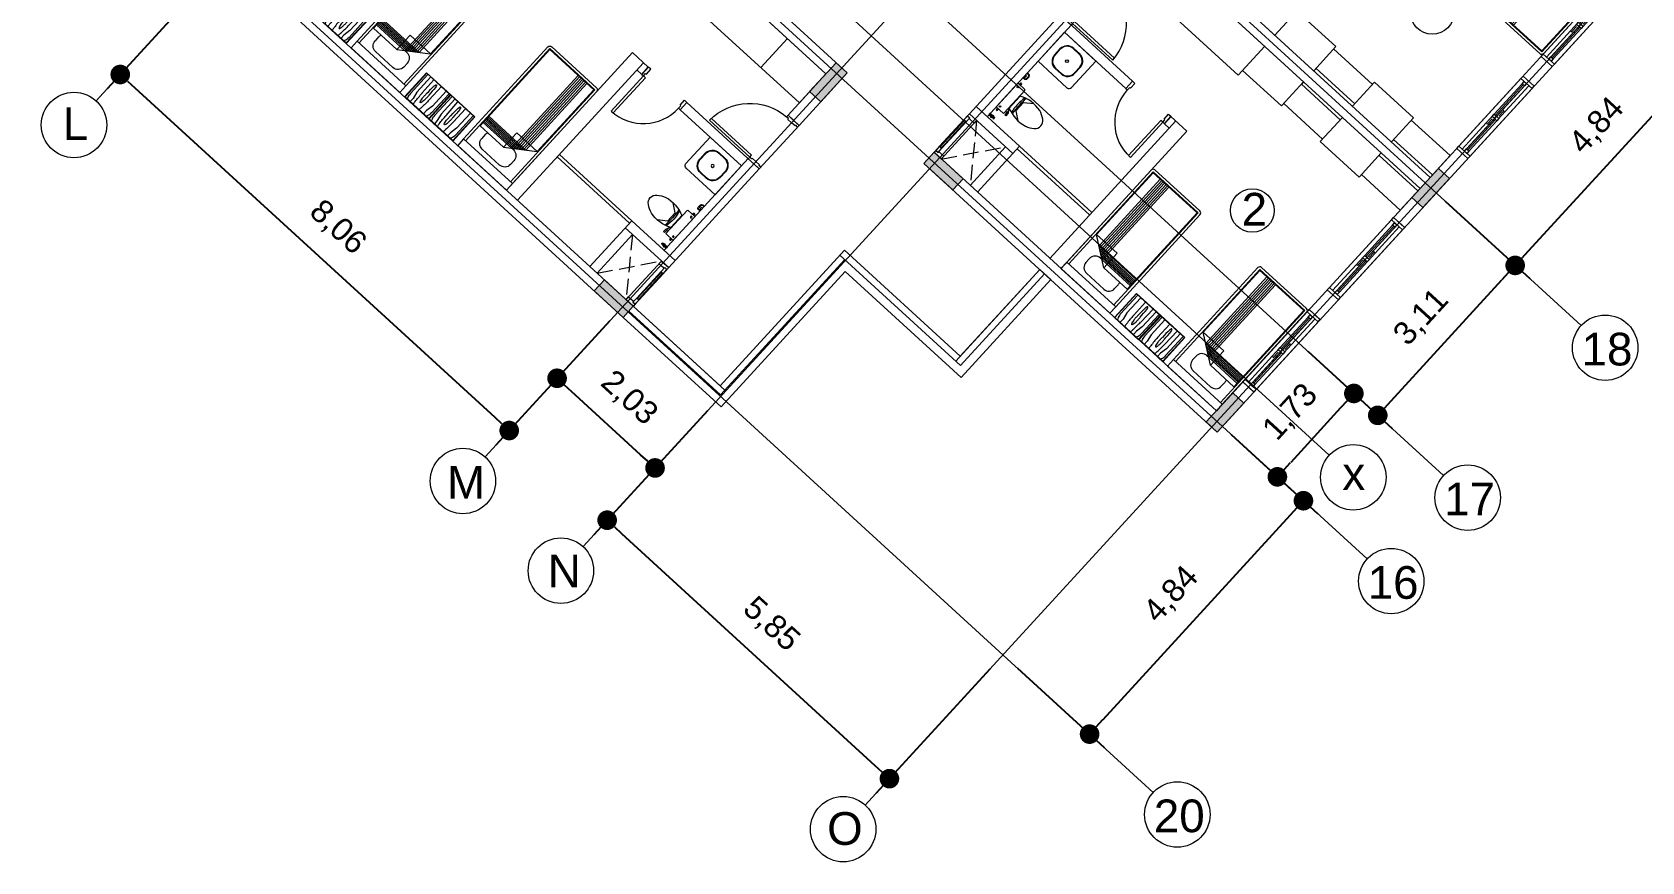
# Model space of a CAD drawing. Header units: metres. Extents: x 750 to 3116, y -341 to 1465.
# Drawn here: x 1627.66 to 1652.26, y 887.76 to 900.45 of the extents above; entities that cross this region are included whole.
import ezdxf
from ezdxf.enums import TextEntityAlignment as Align

# ---------------------------------------------------------------- set-up
doc = ezdxf.new("R2010")
doc.units = ezdxf.units.M
doc.linetypes.add('ACAD_ISO02W100', pattern=[15, 12, -3])
for name, color, linetype, lineweight in [('A-Door', 254, 'Continuous', 5), ('Bathroom Door', 252, 'Continuous', 5), ('Bathroom fur', 252, 'Continuous', 5), ('Centre Line', 7, 'Continuous', 13), ('Column', 50, 'Continuous', 20), ('Cutout', 153, 'Continuous', 5), ('Door', 253, 'Continuous', 5), ('Furniture', 44, 'Continuous', 5), ('GUIDE LINE', 7, 'Continuous', 5), ('Hatch', 251, 'Continuous', 5), ('Hidden line', 251, 'Continuous', 5), ('Inverted beam', 252, 'Continuous', 5), ('Railing', 190, 'Continuous', 5), ('S-DIM', 30, 'Continuous', 13), ('Wall ext', 20, 'Continuous', 18), ('WINDOW', 33, 'Continuous', 5)]:
    doc.layers.add(name, color=color, linetype=linetype, lineweight=lineweight)
doc.layers.add('Text', color=7, linetype='Continuous')
doc.styles.get("Standard").update_dxf_attribs({"font": 'arial.ttf'})
doc.styles.add('TEXT-DET', font='simplex.shx', dxfattribs={"width": 0.7})
doc.dimstyles.new('ISO-25', dxfattribs={"dimtxt": 2, "dimasz": 2, "dimexe": 1.25, "dimexo": 0.625, "dimgap": 1.5, "dimtad": 1, "dimtxsty": 'Standard', "dimblk": 'DOT', "dimcen": 1.5, "dimadec": 0, "dimazin": 0, "dimtfac": 1, "dimtmove": 0, "dimatfit": 3, "dimfxl": 0, "dimarcsym": 0})

# ---------------------------------------------------------------- blocks, each defined once
blk = doc.blocks.new('Water Closet')
at = {"layer": 'Bathroom fur', "linetype": 'ByBlock'}
for p, q in [((1886.217, 447.662), (1886.217, 447.713)), ((1886.239, 447.713), (1886.217, 447.713)), ((1886.239, 447.608), (1886.239, 447.713)), ((1886.264, 447.23), (1886.264, 447.703)), ((1886.407, 447.713), (1886.274, 447.713)), ((1886.39, 447.724), (1886.365, 447.724)), ((1886.365, 447.724), (1886.365, 447.715)), ((1886.39, 447.715), (1886.365, 447.715)), ((1886.387, 447.744), (1886.368, 447.744)), ((1886.368, 447.744), (1886.368, 447.724)), ((1886.387, 447.744), (1886.387, 447.724)), ((1886.39, 447.724), (1886.39, 447.715)), ((1886.416, 447.23), (1886.416, 447.703)), ((1886.152, 447.554), (1886.027, 447.644)), ((1886.152, 447.379), (1886.152, 447.554)), ((1886.217, 447.662), (1886.232, 447.625)), ((1886.232, 447.625), (1886.239, 447.625)), ((1886.239, 447.666), (1886.264, 447.666)), ((1886.239, 447.608), (1886.264, 447.608)), ((1886.256, 447.343), (1886.256, 447.59)), ((1886.152, 447.379), (1886.027, 447.288)), ((1886.407, 447.22), (1886.274, 447.22)), ((1886.365, 447.208), (1886.365, 447.218)), ((1886.39, 447.218), (1886.365, 447.218)), ((1886.39, 447.208), (1886.39, 447.218)), ((1886.39, 447.208), (1886.365, 447.208)), ((1886.368, 447.189), (1886.368, 447.208)), ((1886.387, 447.189), (1886.368, 447.189)), ((1886.387, 447.189), (1886.387, 447.208))]:
    blk.add_line(p, q, dxfattribs=at)
at = {"layer": 'Bathroom fur', "linetype": 'Continuous', "lineweight": -3}
for p, q in [((1886.331, 447.871), (1886.35, 447.871)), ((1886.331, 447.851), (1886.35, 447.851)), ((1886.364, 447.861), (1886.346, 447.861)), ((1886.364, 447.861), (1886.349, 447.87)), ((1886.364, 447.861), (1886.349, 447.853)), ((1886.364, 447.861), (1886.355, 447.877)), ((1886.364, 447.861), (1886.355, 447.846)), ((1886.364, 447.861), (1886.364, 447.879)), ((1886.364, 447.861), (1886.364, 447.879)), ((1886.364, 447.861), (1886.364, 447.879)), ((1886.364, 447.861), (1886.364, 447.879)), ((1886.364, 447.861), (1886.364, 447.879)), ((1886.364, 447.861), (1886.364, 447.879)), ((1886.364, 447.861), (1886.364, 447.879)), ((1886.364, 447.861), (1886.364, 447.879)), ((1886.364, 447.861), (1886.364, 447.879)), ((1886.364, 447.861), (1886.364, 447.879)), ((1886.364, 447.861), (1886.364, 447.879)), ((1886.364, 447.861), (1886.364, 447.879)), ((1886.364, 447.861), (1886.373, 447.877)), ((1886.364, 447.861), (1886.379, 447.87)), ((1886.364, 447.861), (1886.381, 447.861)), ((1886.364, 447.861), (1886.379, 447.853)), ((1886.364, 447.861), (1886.373, 447.846)), ((1886.364, 447.861), (1886.364, 447.844)), ((1886.378, 447.871), (1886.416, 447.871)), ((1886.378, 447.851), (1886.416, 447.851)), ((1886.416, 447.851), (1886.416, 447.871))]:
    blk.add_line(p, q, dxfattribs=at)
at = {"layer": 'Bathroom fur'}
for p, q in [((1886.356, 447.031), (1886.356, 447.081)), ((1886.366, 447.031), (1886.366, 447.081)), ((1886.416, 447.106), (1886.381, 447.106)), ((1886.416, 447.096), (1886.381, 447.096)), ((1886.416, 447.016), (1886.381, 447.016)), ((1886.416, 447.006), (1886.381, 447.006))]:
    blk.add_line(p, q, dxfattribs=at)
at = {"layer": 'Bathroom fur', "linetype": 'Continuous', "lineweight": -3}
blk.add_circle((1886.364, 447.861), 0.0175, dxfattribs=at)
at = {"layer": 'Bathroom fur', "linetype": 'ByBlock'}
for centre in [(1886.378, 447.669), (1886.378, 447.264)]:
    blk.add_circle(centre, 0.0123, dxfattribs=at)
for centre, radius, start, end in [((1886.274, 447.703), 0.00987, 90, 180), ((1886.407, 447.703), 0.00987, 0, 90), ((1885.835, 447.467), 0.119, 126.3794, 233.6206), ((1886.035, 447.208), 0.446, 109.2942, 127.2549), ((1886.017, 447.095), 0.55, 64.2321, 103.6755), ((1884.672, 447.479), 1.501, 353.4552, 5.5271), ((1885.552, 447.472), 0.65, 345.9276, 13.0204), ((1886.041, 447.728), 0.451, 232.2382, 250.1051), ((1886.017, 447.838), 0.55, 256.3245, 295.7679), ((1886.274, 447.23), 0.00987, 180, 270), ((1886.407, 447.23), 0.00987, 270, 0)]:
    blk.add_arc(centre, radius, start, end, dxfattribs=at)
at = {"layer": 'Bathroom fur', "linetype": 'Continuous', "lineweight": -3}
blk.add_arc((1886.331, 447.861), 0.01, 90.002, 270, dxfattribs=at)
at = {"layer": 'Bathroom fur'}
for centre, radius, start, end in [((1886.381, 447.081), 0.025, 90, 180), ((1886.381, 447.031), 0.025, 180, 270), ((1886.381, 447.081), 0.015, 90, 180), ((1886.381, 447.031), 0.015, 180, 270)]:
    blk.add_arc(centre, radius, start, end, dxfattribs=at)
at = {"layer": 'Bathroom fur', "style": 'TEXT-DET', "width": 0.6}
blk.add_text('1', height=0.06, dxfattribs=at).set_placement((1886.394, 447.07), align=Align.MIDDLE)
blk = doc.blocks.new('Bed')
at = {"layer": 'Furniture', "linetype": 'Continuous'}
for p, q in [((1878.327, 465.952), (1879.337, 465.952)), ((1878.327, 465.817), (1878.327, 465.952)), ((1879.337, 465.952), (1879.337, 465.817)), ((1879.337, 465.817), (1878.327, 465.817)), ((1878.327, 463.909), (1878.327, 465.817)), ((1878.367, 463.909), (1878.367, 465.817)), ((1878.642, 465.742), (1879.002, 465.742)), ((1879.297, 465.817), (1879.297, 463.909)), ((1879.337, 465.817), (1879.337, 463.909)), ((1878.377, 465.499), (1878.862, 465.499)), ((1878.377, 463.919), (1878.377, 465.499)), ((1878.962, 465.429), (1878.377, 465.429)), ((1878.525, 465.544), (1878.525, 465.624)), ((1878.862, 465.499), (1879.287, 465.199)), ((1878.862, 465.199), (1878.862, 465.499)), ((1878.962, 463.919), (1878.962, 465.429)), ((1879.002, 465.427), (1878.965, 465.427)), ((1879.12, 465.624), (1879.12, 465.544)), ((1878.992, 465.407), (1878.377, 465.407)), ((1879.022, 465.386), (1878.377, 465.386)), ((1879.052, 465.365), (1878.377, 465.365)), ((1879.082, 465.344), (1878.377, 465.344)), ((1879.112, 465.323), (1878.377, 465.323)), ((1879.142, 465.302), (1878.377, 465.302)), ((1879.287, 465.199), (1878.862, 465.199)), ((1878.992, 463.919), (1878.992, 465.407)), ((1879.022, 463.919), (1879.022, 465.386)), ((1879.052, 463.919), (1879.052, 465.365)), ((1879.082, 463.919), (1879.082, 465.344)), ((1879.112, 463.919), (1879.112, 465.323)), ((1879.142, 463.919), (1879.142, 465.302)), ((1879.287, 465.199), (1879.287, 463.919)), ((1879.297, 463.909), (1878.367, 463.909)), ((1879.297, 463.869), (1878.367, 463.869)), ((1879.287, 463.919), (1878.377, 463.919))]:
    blk.add_line(p, q, dxfattribs=at)
for centre, radius, start, end in [((1878.642, 465.624), 0.117, 90, 180), ((1879.002, 465.624), 0.117, 360, 90), ((1878.642, 465.544), 0.117, 180.0006, 202.5189), ((1879.002, 465.544), 0.117, 270, 0), ((1878.367, 463.909), 0.04, 180, 270), ((1879.297, 463.909), 0.04, 270, 0)]:
    blk.add_arc(centre, radius, start, end, dxfattribs=at)
blk = doc.blocks.new('Nightstand')
at = {"layer": 'Furniture'}
for p, q in [((1879.838, 464.54), (1879.838, 464.04)), ((1880.338, 464.54), (1879.838, 464.54)), ((1879.843, 464.535), (1879.843, 464.045)), ((1880.333, 464.535), (1879.843, 464.535)), ((1879.869, 464.442), (1879.871, 464.467)), ((1879.869, 464.045), (1879.869, 464.442)), ((1879.929, 464.358), (1879.951, 464.469)), ((1879.951, 464.469), (1879.951, 464.535)), ((1880.074, 464.444), (1880.068, 464.44)), ((1880.08, 464.44), (1880.074, 464.444)), ((1880.226, 464.469), (1880.226, 464.535)), ((1880.248, 464.358), (1880.226, 464.469)), ((1880.308, 464.442), (1880.305, 464.467)), ((1880.308, 464.045), (1880.308, 464.442)), ((1880.333, 464.045), (1880.333, 464.535)), ((1880.338, 464.04), (1880.338, 464.54)), ((1879.929, 464.045), (1879.929, 464.358)), ((1879.997, 464.32), (1879.991, 464.045)), ((1880.147, 464.32), (1880.147, 464.045)), ((1880.248, 464.045), (1880.248, 464.358)), ((1879.838, 464.04), (1880.338, 464.04)), ((1879.843, 464.045), (1880.333, 464.045)), ((1880.068, 464.081), (1880.074, 464.077)), ((1880.074, 464.077), (1880.08, 464.081))]:
    blk.add_line(p, q, dxfattribs=at)
for centre, radius, start, end in [((1880.021, 464.452), 0.15, 146.5657, 174.2856), ((1881.576, 464.32), 1.578, 174.0179, 180), ((1880.825, 464.399), 0.823, 170.5074, 174.0179), ((1880.197, 464.382), 0.142, 155.8434, 169.4757), ((1879.951, 464.382), 0.142, 10.5243, 24.1566), ((1879.315, 464.399), 0.828, 5.9821, 9.4446), ((1878.564, 464.32), 1.583, 0, 5.9821), ((1880.156, 464.452), 0.15, 5.7144, 33.4343), ((1880.715, 464.32), 0.664, 175.5997, 180), ((1880.715, 464.32), 0.664, 180, 184.4003), ((1880.395, 464.345), 0.343, 169.4757, 175.5997), ((1886.298, 464.381), 6.246, 181.0259, 182.4606), ((1879.753, 464.345), 0.343, 4.4003, 10.5243), ((1873.85, 464.381), 6.246, 357.5394, 358.9741), ((1879.433, 464.32), 0.664, 0, 4.4003), ((1879.433, 464.32), 0.664, 355.5997, 0), ((1880.197, 464.139), 0.142, 190.5243, 204.1566), ((1879.951, 464.139), 0.142, 335.8434, 349.4757)]:
    blk.add_arc(centre, radius, start, end, dxfattribs=at)
blk = doc.blocks.new('Wash bashin')
at = {"layer": 'Bathroom fur', "ltscale": 0.35}
for p, q in [((1884.067, 437.333), (1884.067, 437.883)), ((1884.117, 437.933), (1884.717, 437.933)), ((1884.717, 437.333), (1884.717, 437.933)), ((1884.067, 437.333), (1884.717, 437.333))]:
    blk.add_line(p, q, dxfattribs=at)
at = {"layer": 'Bathroom fur'}
for p, q in [((1884.177, 437.568), (1884.177, 437.688)), ((1884.185, 437.568), (1884.185, 437.688)), ((1884.327, 437.838), (1884.447, 437.838)), ((1884.327, 437.83), (1884.447, 437.83)), ((1884.589, 437.688), (1884.589, 437.568)), ((1884.597, 437.688), (1884.597, 437.568)), ((1884.447, 437.426), (1884.327, 437.426)), ((1884.447, 437.418), (1884.327, 437.418))]:
    blk.add_line(p, q, dxfattribs=at)
blk.add_circle((1884.392, 437.633), 0.0225, dxfattribs=at)
at = {"layer": 'Bathroom fur', "ltscale": 0.35}
blk.add_arc((1884.117, 437.883), 0.05, 90, 180, dxfattribs=at)
at = {"layer": 'Bathroom fur'}
for centre, radius, start, end in [((1884.327, 437.688), 0.15, 90, 180), ((1884.327, 437.688), 0.142, 90, 180), ((1884.447, 437.688), 0.15, 0, 90), ((1884.447, 437.688), 0.142, 0, 90), ((1884.327, 437.568), 0.15, 180, 270), ((1884.327, 437.568), 0.142, 180, 270), ((1884.447, 437.568), 0.15, 270, 0), ((1884.447, 437.568), 0.142, 270, 0)]:
    blk.add_arc(centre, radius, start, end, dxfattribs=at)
blk = doc.blocks.new('Door 900')
at = {"layer": 'A-Door'}
for points in [[(29934124, 12198491), (29934164, 12198491), (29934164, 12198476), (29934239, 12198476), (29934314, 12198476), (29934314, 12198491), (29934354, 12198491), (29934354, 12198524), (29934239, 12198524), (29934124, 12198524)], [(29934164, 12197672), (29934314, 12197672), (29934314, 12197658), (29934354, 12197658), (29934354, 12197624), (29934239, 12197624), (29934124, 12197624), (29934124, 12197658), (29934164, 12197658)]]:
    blk.add_lwpolyline(points, close=True, dxfattribs=at)
blk.add_lwpolyline([(29935187, 12197658), (29934354, 12197658), (29934354, 12197698), (29935185, 12197698)], dxfattribs=at)
blk.add_arc((29934327, 12197631), 860, 1.7769, 88.2024, dxfattribs=at)
blk = doc.blocks.new('Door1')
at = {"layer": 'Bathroom Door'}
for p, q in [((1900.586, 444.886), (1899.856, 444.886)), ((1900.586, 444.846), (1899.857, 444.846))]:
    blk.add_line(p, q, dxfattribs=at)
for points in [[(1900.736, 444.921), (1900.586, 444.921), (1900.586, 444.886), (1900.636, 444.886), (1900.636, 444.871), (1900.736, 444.871), (1900.736, 444.921)], [(1900.586, 444.886), (1900.586, 444.846)], [(1900.736, 444.121), (1900.586, 444.121), (1900.586, 444.156), (1900.636, 444.156), (1900.636, 444.171), (1900.736, 444.171), (1900.736, 444.121)]]:
    blk.add_lwpolyline(points, dxfattribs=at)
blk.add_arc((1900.586, 444.886), 0.73, 180, 270, dxfattribs=at)
blk = doc.blocks.new('WINODO1')
at = {"layer": 'WINDOW', "linetype": 'Continuous'}
for p, q in [((2471212540, 936769700), (2471212491, 936769700)), ((2471212491, 936769700), (2471212491, 936769470)), ((2471212540, 936769700), (2471212540, 936769470)), ((2471213991, 936769700), (2471213943, 936769700)), ((2471213943, 936769700), (2471213943, 936769470)), ((2471213991, 936769700), (2471213991, 936769470)), ((2471212540, 936769470), (2471212491, 936769470)), ((2471213991, 936769470), (2471213943, 936769470))]:
    blk.add_line(p, q, dxfattribs=at)
at = {"layer": 'WINDOW'}
for p, q in [((2471212540, 936769700), (2471213943, 936769700)), ((2471213241, 936769537), (2471212540, 936769537)), ((2471212540, 936769470), (2471213943, 936769470)), ((2471212588, 936769633), (2471213217, 936769633)), ((2471212588, 936769585), (2471213217, 936769585)), ((2471213193, 936769561), (2471213089, 936769561)), ((2471213241, 936769633), (2471213943, 936769633)), ((2471213266, 936769585), (2471213895, 936769585)), ((2471213266, 936769537), (2471213895, 936769537)), ((2471213290, 936769609), (2471213394, 936769609))]:
    blk.add_line(p, q, dxfattribs=at)
at = {"layer": 'WINDOW', "color": 4}
blk.add_line((2471212588, 936769609), (2471213217, 936769609), dxfattribs=at)
at = {"layer": 'WINDOW', "color": 4, "true_color": 0x1fffff}
blk.add_line((2471213266, 936769561), (2471213895, 936769561), dxfattribs=at)
at = {"layer": 'WINDOW'}
for points in [[(2471212540, 936769585), (2471212588, 936769585), (2471212588, 936769633), (2471212540, 936769633)], [(2471213076, 936769561), (2471213089, 936769568), (2471213089, 936769554)], [(2471213217, 936769585), (2471213266, 936769585), (2471213266, 936769633), (2471213217, 936769633)], [(2471213217, 936769537), (2471213266, 936769537), (2471213266, 936769585), (2471213217, 936769585)], [(2471213406, 936769609), (2471213394, 936769616), (2471213394, 936769602)], [(2471213895, 936769537), (2471213943, 936769537), (2471213943, 936769585), (2471213895, 936769585)]]:
    blk.add_lwpolyline(points, close=True, dxfattribs=at)
blk = doc.blocks.new('700mm Door')
at = {"layer": 'Door'}
for points in [[(11493508.327, 4446107.926), (11493508.287, 4446107.926), (11493508.287, 4446107.776), (11493508.344, 4446107.776), (11493508.344, 4446107.868), (11493508.344, 4446107.88), (11493508.327, 4446107.88)], [(11493508.327, 4446107.88), (11493508.413, 4446107.88), (11493508.413, 4446107.926), (11493508.327, 4446107.926)], [(11493508.413, 4446107.891), (11493508.961, 4446107.891), (11493508.961, 4446107.914), (11493508.413, 4446107.914)], [(11493509.047, 4446107.88), (11493508.961, 4446107.88), (11493508.961, 4446107.926), (11493509.047, 4446107.926)], [(11493509.047, 4446107.926), (11493509.047, 4446107.88), (11493509.03, 4446107.88), (11493509.03, 4446107.868), (11493509.03, 4446107.776), (11493509.087, 4446107.776), (11493509.087, 4446107.926)]]:
    blk.add_lwpolyline(points, close=True, dxfattribs=at)
at = {"layer": 'Door', "color": 1}
blk.add_lwpolyline([(11493508.413, 4446107.88), (11493508.961, 4446107.88), (11493508.961, 4446107.926), (11493508.413, 4446107.926)], close=True, dxfattribs=at)
blk = doc.blocks.new('_Dot')
at = {"color": 0, "linetype": 'ByBlock', "lineweight": -2}
blk.add_line((-0.5, 0), (-1, 0), dxfattribs=at)
at = {"color": 0, "linetype": 'ByBlock', "const_width": 0.5}
blk.add_lwpolyline([(-0.25, 0, 1), (0.25, 0, 1)], format="xyb", close=True, dxfattribs=at)
blk = doc.blocks.new('*D116')
at = {"layer": 'Defpoints', "color": 0, "transparency": 16777216}
for p in [(1630.739, 901.695), (1636.683, 896.251), (1634.948, 894.357)]:
    blk.add_point(p, dxfattribs=at)
at = {"layer": 'S-DIM', "color": 0, "lineweight": -2, "transparency": 16777216}
for p, q in [((1630.537, 901.474), (1628.802, 899.58)), ((1629.226, 899.598), (1634.727, 894.559)), ((1636.48, 896.029), (1634.745, 894.135))]:
    blk.add_line(p, q, dxfattribs=at)
at = {"layer": 'S-DIM', "color": 0, "lineweight": -2, "transparency": 16777216, "xscale": 0.3, "yscale": 0.3, "zscale": 0.3}
for p, rotation in [((1629.004, 899.801), 137.5109694970534), ((1634.948, 894.357), 317.5109694970534)]:
    blk.add_blockref('_Dot', p, dxfattribs=dict(at, rotation=rotation))
at = {"layer": 'S-DIM', "color": 0, "transparency": 16777216, "insert": (1632.321, 897.455), "char_height": 0.35, "attachment_point": 5, "rotation": 317.511}
blk.add_mtext('8,06', dxfattribs=at)
blk = doc.blocks.new('*D117')
at = {"layer": 'Defpoints', "color": 0, "transparency": 16777216}
for p in [(1636.683, 896.251), (1635.68, 895.156), (1638.18, 894.88)]:
    blk.add_point(p, dxfattribs=at)
at = {"layer": 'S-DIM', "color": 0, "lineweight": -2, "transparency": 16777216}
for p, q in [((1636.48, 896.029), (1635.477, 894.935)), ((1636.956, 893.987), (1635.901, 894.953)), ((1637.977, 894.658), (1636.974, 893.563))]:
    blk.add_line(p, q, dxfattribs=at)
at = {"layer": 'S-DIM', "color": 0, "lineweight": -2, "transparency": 16777216, "xscale": 0.3, "yscale": 0.3, "zscale": 0.3}
for p, rotation in [((1635.68, 895.156), 137.5109695035694), ((1637.177, 893.785), 317.5109695035694)]:
    blk.add_blockref('_Dot', p, dxfattribs=dict(at, rotation=rotation))
at = {"layer": 'S-DIM', "color": 0, "transparency": 16777216, "insert": (1636.773, 894.847), "char_height": 0.35, "attachment_point": 5, "rotation": 317.511}
blk.add_mtext('2,03', dxfattribs=at)
blk = doc.blocks.new('*D118')
at = {"layer": 'Defpoints', "color": 0, "transparency": 16777216}
for p in [(1638.18, 894.88), (1642.493, 890.928), (1640.759, 889.034)]:
    blk.add_point(p, dxfattribs=at)
at = {"layer": 'S-DIM', "color": 0, "lineweight": -2, "transparency": 16777216}
for p, q in [((1637.977, 894.658), (1636.242, 892.764)), ((1636.666, 892.783), (1640.537, 889.237)), ((1642.291, 890.707), (1640.556, 888.813))]:
    blk.add_line(p, q, dxfattribs=at)
at = {"layer": 'S-DIM', "color": 0, "lineweight": -2, "transparency": 16777216, "xscale": 0.3, "yscale": 0.3, "zscale": 0.3}
for p, rotation in [((1636.445, 892.986), 137.5109694956941), ((1640.759, 889.034), 317.510969495694)]:
    blk.add_blockref('_Dot', p, dxfattribs=dict(at, rotation=rotation))
at = {"layer": 'S-DIM', "color": 0, "transparency": 16777216, "insert": (1638.946, 891.386), "char_height": 0.35, "attachment_point": 5, "rotation": 317.511}
blk.add_mtext('5,85', dxfattribs=at)
blk = doc.blocks.new('*D122')
at = {"layer": 'Defpoints', "color": 0, "transparency": 16777216}
for p in [(1645.762, 894.497), (1642.493, 890.928), (1643.818, 889.715)]:
    blk.add_point(p, dxfattribs=at)
at = {"layer": 'S-DIM', "color": 0, "lineweight": -2, "transparency": 16777216}
for p, q in [((1645.983, 894.294), (1647.307, 893.081)), ((1646.884, 893.063), (1644.02, 889.936)), ((1642.715, 890.725), (1644.039, 889.513))]:
    blk.add_line(p, q, dxfattribs=at)
at = {"layer": 'S-DIM', "color": 0, "lineweight": -2, "transparency": 16777216, "xscale": 0.3, "yscale": 0.3, "zscale": 0.3}
for p, rotation in [((1647.086, 893.284), 47.51096949586476), ((1643.818, 889.715), 227.5109694958647)]:
    blk.add_blockref('_Dot', p, dxfattribs=dict(at, rotation=rotation))
at = {"layer": 'S-DIM', "color": 0, "transparency": 16777216, "insert": (1645.076, 891.844), "char_height": 0.35, "attachment_point": 5, "rotation": 47.511}
blk.add_mtext('4,84', dxfattribs=at)
blk = doc.blocks.new('*D123')
at = {"layer": 'Defpoints', "color": 0, "transparency": 16777216}
for p in [(1646.931, 895.772), (1645.762, 894.497), (1646.688, 893.649)]:
    blk.add_point(p, dxfattribs=at)
at = {"layer": 'S-DIM', "color": 0, "lineweight": -2, "transparency": 16777216}
for p, q in [((1647.152, 895.57), (1648.078, 894.722)), ((1647.654, 894.703), (1646.891, 893.87)), ((1645.983, 894.294), (1646.909, 893.446))]:
    blk.add_line(p, q, dxfattribs=at)
at = {"layer": 'S-DIM', "color": 0, "lineweight": -2, "transparency": 16777216, "xscale": 0.3, "yscale": 0.3, "zscale": 0.3}
for p, rotation in [((1647.857, 894.924), 47.51096950237692), ((1646.688, 893.649), 227.5109695023769)]:
    blk.add_blockref('_Dot', p, dxfattribs=dict(at, rotation=rotation))
at = {"layer": 'S-DIM', "color": 0, "transparency": 16777216, "insert": (1646.896, 894.631), "char_height": 0.35, "attachment_point": 5, "rotation": 47.511}
blk.add_mtext('1,73', dxfattribs=at)
blk = doc.blocks.new('*D124')
at = {"layer": 'Defpoints', "color": 0, "transparency": 16777216}
for p in [(1649.031, 898.065), (1650.322, 896.882), (1646.931, 895.772)]:
    blk.add_point(p, dxfattribs=at)
at = {"layer": 'S-DIM', "color": 0, "lineweight": -2, "transparency": 16777216}
for p, q in [((1649.252, 897.863), (1650.544, 896.68)), ((1648.425, 894.811), (1650.12, 896.661)), ((1647.152, 895.57), (1648.443, 894.387))]:
    blk.add_line(p, q, dxfattribs=at)
at = {"layer": 'S-DIM', "color": 0, "lineweight": -2, "transparency": 16777216, "xscale": 0.3, "yscale": 0.3, "zscale": 0.3}
for p, rotation in [((1650.322, 896.882), 47.51097082901605), ((1648.222, 894.589), 227.5109708290161)]:
    blk.add_blockref('_Dot', p, dxfattribs=dict(at, rotation=rotation))
at = {"layer": 'S-DIM', "color": 0, "transparency": 16777216, "insert": (1648.896, 896.081), "char_height": 0.35, "attachment_point": 5, "rotation": 47.511}
blk.add_mtext('3,11', dxfattribs=at)
blk = doc.blocks.new('*D125')
at = {"layer": 'Defpoints', "color": 0, "transparency": 16777216}
for p in [(1652.3, 901.634), (1653.591, 900.451), (1649.031, 898.065)]:
    blk.add_point(p, dxfattribs=at)
at = {"layer": 'S-DIM', "color": 0, "lineweight": -2, "transparency": 16777216}
for p, q in [((1652.521, 901.431), (1653.812, 900.248)), ((1650.525, 897.103), (1653.388, 900.23)), ((1649.252, 897.863), (1650.544, 896.68))]:
    blk.add_line(p, q, dxfattribs=at)
at = {"layer": 'S-DIM', "color": 0, "lineweight": -2, "transparency": 16777216, "xscale": 0.3, "yscale": 0.3, "zscale": 0.3}
for p, rotation in [((1653.591, 900.451), 47.5109695033126), ((1650.322, 896.882), 227.5109695033126)]:
    blk.add_blockref('_Dot', p, dxfattribs=dict(at, rotation=rotation))
at = {"layer": 'S-DIM', "color": 0, "transparency": 16777216, "insert": (1651.58, 899.011), "char_height": 0.35, "attachment_point": 5, "rotation": 47.511}
blk.add_mtext('4,84', dxfattribs=at)

msp = doc.modelspace()

# ---------------------------------------------------------------- hatches: boundary and pattern name
at = {"layer": 'Hatch', "transparency": 33554687}
h = msp.add_hatch(color=256, dxfattribs=at)
h.dxf.hatch_style = 1
h.paths.add_polyline_path([(1646.175, 894.777), (1646.005, 894.932), (1645.846, 894.759), (1645.755, 894.659), (1645.6, 894.49), (1645.769, 894.334)])
h.paths.add_polyline_path([(1649.318, 898.209), (1649.149, 898.364), (1648.743, 897.922), (1648.913, 897.766)])
h.paths.add_polyline_path([(1652.587, 901.777), (1652.417, 901.933), (1652.384, 901.896), (1652.292, 901.796), (1652.012, 901.49), (1652.182, 901.335)])
h.paths.add_polyline_path([(1655.856, 905.346), (1655.686, 905.501), (1655.281, 905.059), (1655.45, 904.903)])
h.paths.add_polyline_path([(1659.124, 908.914), (1658.955, 909.07), (1658.549, 908.627), (1658.719, 908.472)])
h.paths.add_polyline_path([(1661.826, 912.752), (1661.67, 912.582), (1662.113, 912.177), (1662.268, 912.346)])
h.paths.add_polyline_path([(1657.785, 916.453), (1657.629, 916.284), (1658.072, 915.878), (1658.227, 916.048)])
h.paths.add_polyline_path([(1654.516, 912.885), (1654.361, 912.715), (1654.471, 912.614), (1654.803, 912.31), (1654.958, 912.479)])
h.paths.add_polyline_path([(1652.746, 914.506), (1652.591, 914.336), (1653.033, 913.931), (1653.189, 914.1)])
h.paths.add_polyline_path([(1651.542, 909.297), (1651.372, 909.453), (1650.967, 909.01), (1651.137, 908.855)])
h.paths.add_polyline_path([(1650.045, 910.668), (1649.875, 910.824), (1649.47, 910.381), (1649.64, 910.226)])
h.paths.add_polyline_path([(1647.979, 905.748), (1647.823, 905.578), (1647.934, 905.477), (1648.266, 905.173), (1648.421, 905.342)])
h.paths.add_polyline_path([(1646.541, 907.065), (1646.209, 907.369), (1646.053, 907.199), (1646.496, 906.794), (1646.651, 906.963)])
h.paths.add_polyline_path([(1645.004, 902.16), (1644.835, 902.315), (1644.43, 901.873), (1644.599, 901.718)])
h.paths.add_polyline_path([(1643.632, 903.668), (1643.463, 903.823), (1643.058, 903.381), (1643.227, 903.225)])
h.paths.add_polyline_path([(1641.441, 898.611), (1641.286, 898.441), (1641.728, 898.036), (1641.884, 898.205)])
h.paths.add_polyline_path([(1640.114, 899.826), (1639.944, 899.982), (1639.539, 899.539), (1639.709, 899.384)])
h.paths.add_polyline_path([(1636.735, 896.359), (1636.403, 896.663), (1636.247, 896.493), (1636.69, 896.088), (1636.845, 896.258)])
h.paths.add_polyline_path([(1631.152, 901.975), (1630.982, 902.13), (1630.577, 901.688), (1630.746, 901.532)])
h.paths.add_polyline_path([(1634.17, 905.27), (1634.001, 905.426), (1633.595, 904.983), (1633.765, 904.828)])
h.paths.add_polyline_path([(1637.689, 909.112), (1637.519, 909.267), (1637.114, 908.825), (1637.284, 908.669)])
h.paths.add_polyline_path([(1640.833, 912.544), (1640.663, 912.699), (1640.258, 912.257), (1640.427, 912.101), (1640.461, 912.138), (1640.552, 912.238)])
h.paths.add_polyline_path([(1644.101, 916.112), (1643.932, 916.268), (1643.527, 915.825), (1643.696, 915.67)])
h.paths.add_polyline_path([(1646.999, 919.275), (1647.09, 919.375), (1647.245, 919.545), (1647.076, 919.7), (1646.67, 919.257), (1646.84, 919.102)])
h.paths.add_polyline_path([(1636.008, 916.712), (1635.839, 916.868), (1635.433, 916.425), (1635.603, 916.27)])
h.paths.add_polyline_path([(1631.525, 920.819), (1631.369, 920.649), (1631.48, 920.548), (1631.812, 920.244), (1631.967, 920.414)])
h.paths.add_polyline_path([(1628.676, 917.368), (1628.506, 917.523), (1628.101, 917.081), (1628.27, 916.925)])
h.paths.add_polyline_path([(1632.989, 913.417), (1632.82, 913.572), (1632.415, 913.129), (1632.584, 912.974)])
h.paths.add_polyline_path([(1629.471, 909.575), (1629.301, 909.73), (1628.896, 909.288), (1629.066, 909.133)])
h.paths.add_polyline_path([(1624.987, 913.682), (1624.832, 913.512), (1625.274, 913.107), (1625.43, 913.277)])
h.paths.add_polyline_path([(1626.327, 906.143), (1626.157, 906.298), (1626.124, 906.262), (1626.032, 906.162), (1625.752, 905.856), (1625.922, 905.701)])
h.paths.add_polyline_path([(1621.719, 910.113), (1621.563, 909.944), (1621.674, 909.842), (1622.006, 909.538), (1622.161, 909.708)])
h.paths.add_polyline_path([(1619.949, 911.734), (1619.794, 911.565), (1620.236, 911.16), (1620.391, 911.329), (1620.281, 911.43)])
h.paths.add_polyline_path([(1623.218, 915.303), (1623.062, 915.133), (1623.505, 914.728), (1623.66, 914.898)])
h.paths.add_polyline_path([(1626.486, 918.871), (1626.331, 918.702), (1626.773, 918.297), (1626.929, 918.466)])
h.paths.add_polyline_path([(1622.117, 922.874), (1621.962, 922.704), (1622.404, 922.299), (1622.56, 922.468)])
h.paths.add_polyline_path([(1619.143, 919.286), (1618.973, 919.441), (1618.568, 918.999), (1618.738, 918.844)])
h.paths.add_polyline_path([(1615.874, 915.718), (1615.705, 915.873), (1615.299, 915.43), (1615.469, 915.275)])
h.paths.add_polyline_path([(1612.731, 912.285), (1612.561, 912.441), (1612.156, 911.998), (1612.325, 911.843)])
h.paths.add_polyline_path([(1617.373, 908.033), (1617.203, 908.189), (1616.798, 907.746), (1616.967, 907.591)])
h.paths.add_polyline_path([(1618.745, 906.526), (1618.575, 906.681), (1618.17, 906.239), (1618.339, 906.083)])
h.paths.add_polyline_path([(1623.058, 902.574), (1622.889, 902.73), (1622.483, 902.287), (1622.653, 902.132)])
h.paths.add_polyline_path([(1619.915, 899.142), (1619.745, 899.298), (1619.34, 898.855), (1619.509, 898.7)])
h.paths.add_polyline_path([(1615.181, 902.976), (1615.026, 902.807), (1615.468, 902.401), (1615.624, 902.571)])
h.paths.add_polyline_path([(1613.411, 904.597), (1613.256, 904.428), (1613.699, 904.022), (1613.854, 904.192)])
h.paths.add_polyline_path([(1609.042, 908.599), (1608.887, 908.43), (1609.329, 908.025), (1609.485, 908.194)])
h.paths.add_polyline_path([(1610.143, 901.029), (1609.987, 900.859), (1610.43, 900.454), (1610.585, 900.624)])
h.paths.add_polyline_path([(1607.566, 897.328), (1607.397, 897.483), (1606.992, 897.041), (1607.161, 896.885)])
h.paths.add_polyline_path([(1602.924, 901.58), (1602.755, 901.735), (1602.35, 901.293), (1602.519, 901.137)])
h.paths.add_polyline_path([(1604.823, 912.966), (1604.653, 913.121), (1604.495, 912.948), (1604.403, 912.849), (1604.248, 912.679), (1604.418, 912.524)])
h.paths.add_polyline_path([(1607.842, 916.262), (1607.672, 916.417), (1607.267, 915.975), (1607.436, 915.819)])
h.paths.add_polyline_path([(1603.528, 920.213), (1603.358, 920.368), (1602.953, 919.926), (1603.123, 919.771)])
h.paths.add_polyline_path([(1600.09, 916.8), (1599.934, 916.63), (1600.377, 916.225), (1600.532, 916.395)])
h.paths.add_polyline_path([(1602.031, 921.584), (1601.861, 921.74), (1601.456, 921.297), (1601.626, 921.142)])
h.paths.add_polyline_path([(1596.087, 927.028), (1595.918, 927.184), (1595.513, 926.741), (1595.682, 926.586)])
h.paths.add_polyline_path([(1592.944, 923.596), (1592.774, 923.752), (1592.369, 923.309), (1592.538, 923.154)])
h.paths.add_polyline_path([(1598.32, 918.421), (1598.164, 918.251), (1598.607, 917.846), (1598.762, 918.016)])
h.paths.add_polyline_path([(1595.619, 914.584), (1595.449, 914.739), (1595.044, 914.297), (1595.213, 914.141)])
h.paths.add_polyline_path([(1589.675, 920.028), (1589.505, 920.183), (1589.1, 919.741), (1589.27, 919.585)])
h.paths.add_polyline_path([(1586.406, 916.459), (1586.237, 916.615), (1585.831, 916.172), (1586.001, 916.017)])
h.paths.add_polyline_path([(1592.225, 910.879), (1591.782, 911.284), (1591.627, 911.114), (1592.07, 910.709)])
h.paths.add_polyline_path([(1593.995, 909.258), (1593.552, 909.663), (1593.397, 909.493), (1593.839, 909.088)])
h.paths.add_polyline_path([(1596.821, 913.231), (1596.666, 913.062), (1597.108, 912.657), (1597.263, 912.826)])
h.paths.add_polyline_path([(1601.304, 909.125), (1601.135, 909.28), (1600.729, 908.838), (1600.899, 908.682)])
h.paths.add_polyline_path([(1598.161, 905.693), (1597.991, 905.848), (1597.586, 905.405), (1597.755, 905.25)])
h.paths.add_polyline_path([(1594.892, 902.124), (1594.722, 902.279), (1594.317, 901.837), (1594.487, 901.682)])
h.paths.add_polyline_path([(1590.578, 906.075), (1590.408, 906.231), (1590.003, 905.788), (1590.173, 905.633)])
h.paths.add_polyline_path([(1589.081, 907.447), (1588.912, 907.602), (1588.506, 907.159), (1588.676, 907.004)])
h.paths.add_polyline_path([(1583.138, 912.891), (1582.968, 913.046), (1582.563, 912.604), (1582.732, 912.448)])
h.paths.add_polyline_path([(1579.869, 909.322), (1579.699, 909.477), (1579.294, 909.035), (1579.464, 908.88)])
h.paths.add_polyline_path([(1585.245, 904.147), (1585.09, 903.977), (1585.532, 903.572), (1585.687, 903.742)])
h.paths.add_polyline_path([(1587.015, 902.526), (1586.859, 902.356), (1587.302, 901.951), (1587.457, 902.121)])
h.paths.add_polyline_path([(1582.669, 900.446), (1582.499, 900.601), (1582.094, 900.159), (1582.263, 900.003)])
h.paths.add_polyline_path([(1576.725, 905.89), (1576.556, 906.045), (1576.15, 905.603), (1576.32, 905.448)])
h.paths.add_polyline_path([(1591.748, 898.692), (1591.579, 898.847), (1591.42, 898.674), (1591.329, 898.574), (1591.173, 898.405), (1591.343, 898.249)])
h.paths.add_polyline_path([(1561.743, 900.657), (1561.574, 900.813), (1561.169, 900.37), (1561.339, 900.215)])
h.paths.add_polyline_path([(1566.286, 905.63), (1566.116, 905.785), (1565.712, 905.342), (1565.882, 905.187)])
h.paths.add_polyline_path([(1570.833, 910.605), (1570.663, 910.76), (1570.258, 910.317), (1570.428, 910.162)])
h.paths.add_polyline_path([(1575.254, 915.444), (1574.811, 915.849), (1574.656, 915.679), (1575.099, 915.275)])
h.paths.add_polyline_path([(1579.283, 920.744), (1579.128, 920.574), (1579.571, 920.169), (1579.726, 920.339)])
h.paths.add_polyline_path([(1568.934, 921.47), (1568.764, 921.625), (1568.36, 921.182), (1568.529, 921.027)])
h.paths.add_polyline_path([(1564.388, 916.494), (1564.218, 916.649), (1563.813, 916.206), (1563.983, 916.051)])
h.paths.add_polyline_path([(1559.841, 911.518), (1559.672, 911.673), (1559.267, 911.23), (1559.437, 911.075)])
h.paths.add_polyline_path([(1557.524, 908.982), (1557.211, 909.269), (1557.211, 909.269), (1557.196, 909.283), (1557.081, 909.387), (1556.926, 909.217), (1557.369, 908.813)])
h.paths.add_polyline_path([(1555.295, 906.542), (1555.125, 906.698), (1554.721, 906.255), (1554.89, 906.099)])
h.paths.add_polyline_path([(1552.096, 913.942), (1551.941, 913.772), (1551.941, 913.772), (1552.384, 913.368), (1552.539, 913.538)])
h.paths.add_polyline_path([(1554.583, 916.323), (1554.413, 916.478), (1554.008, 916.035), (1554.178, 915.88)])
h.paths.add_polyline_path([(1559.129, 921.299), (1558.959, 921.454), (1558.555, 921.011), (1558.724, 920.856)])
h.paths.add_polyline_path([(1563.675, 926.275), (1563.506, 926.43), (1563.101, 925.987), (1563.271, 925.832)])
h.paths.add_polyline_path([(1567.853, 931.188), (1567.698, 931.018), (1568.141, 930.613), (1568.296, 930.783)])

# ---------------------------------------------------------------- linework, layer by layer
at = {"layer": 'Bathroom fur'}
for p, q in [((1642.713, 898.666), (1643.819, 897.653)), ((1642.747, 898.703), (1643.853, 897.69)), ((1636.789, 897.529), (1635.683, 898.543)), ((1636.823, 897.566), (1635.717, 898.579))]:
    msp.add_line(p, q, dxfattribs=at)
at = {"layer": 'Centre Line', "color": 30, "true_color": 0xf26722}
for p, q in [((1652.455, 925.403), (1628.635, 899.398)), ((1651.328, 895.961), (1619.827, 924.815)), ((1649.228, 893.668), (1617.727, 922.522)), ((1648.059, 892.393), (1616.559, 921.247)), ((1658.399, 919.959), (1634.579, 893.954)), ((1659.896, 918.588), (1636.076, 892.582)), ((1664.21, 914.636), (1640.389, 888.631)), ((1644.79, 888.824), (1629.18, 903.123))]:
    msp.add_line(p, q, dxfattribs=at)
at = {"layer": 'Centre Line', "color": 3, "true_color": 0x1fff1f}
msp.add_lwpolyline([(1560.568, 936.238), (1582.572, 916.083), (1588.732, 922.807), (1612.323, 901.198), (1624.767, 914.784), (1647.479, 893.98)], dxfattribs=at)
at = {"layer": 'Centre Line', "color": 30, "true_color": 0xf26722}
for centre in [(1628.297, 899.029), (1651.697, 895.623), (1634.241, 893.585), (1647.848, 893.642), (1649.596, 893.331), (1635.738, 892.214), (1648.428, 892.055), (1645.159, 888.486), (1640.052, 888.262)]:
    msp.add_circle(centre, 0.5, dxfattribs=at)
at = {"layer": 'Column'}
for points in [[(1639.539, 899.539), (1639.944, 899.982), (1640.114, 899.826), (1639.709, 899.384), (1639.539, 899.539)], [(1641.441, 898.611), (1641.884, 898.205), (1641.728, 898.036), (1641.286, 898.441), (1641.441, 898.611)], [(1648.743, 897.922), (1649.149, 898.364), (1649.318, 898.209), (1648.913, 897.766), (1648.743, 897.922)], [(1636.403, 896.663), (1636.845, 896.258), (1636.69, 896.088), (1636.247, 896.493), (1636.403, 896.663)], [(1645.6, 894.49), (1646.005, 894.932), (1646.175, 894.777), (1645.769, 894.334), (1645.6, 894.49)]]:
    msp.add_lwpolyline(points, dxfattribs=at)
at = {"layer": 'Cutout', "linetype": 'ACAD_ISO02W100', "ltscale": 0.02}
for p, q in [((1642.092, 899.099), (1641.994, 898.104)), ((1641.552, 898.509), (1642.535, 898.694)), ((1636.832, 897.354), (1636.735, 896.359)), ((1636.292, 896.764), (1637.275, 896.949))]:
    msp.add_line(p, q, dxfattribs=at)
at = {"layer": 'Furniture'}
msp.add_line((1644.319, 901.412), (1646.089, 899.791), dxfattribs=at)
for points in [[(1634.015, 905.101), (1639.789, 899.812)], [(1649.024, 898.228), (1644.879, 902.024), (1645.285, 902.466)], [(1648.868, 898.058), (1644.724, 901.854), (1644.319, 901.412)], [(1638.019, 901.433), (1637.614, 900.991), (1639.384, 899.37)], [(1647.055, 900.845), (1646.649, 900.403)], [(1646.987, 900.771), (1647.581, 900.228), (1647.243, 899.859)], [(1639.199, 900.352), (1638.794, 899.91)], [(1646.089, 899.791), (1646.494, 900.233)], [(1647.547, 900.191), (1648.14, 899.647)], [(1646.156, 899.864), (1646.75, 899.321), (1647.088, 899.689)], [(1647.277, 899.896), (1647.87, 899.352)], [(1639.384, 899.37), (1639.789, 899.812)], [(1647.088, 899.689), (1647.054, 899.652), (1647.647, 899.109)], [(1647.836, 899.315), (1648.174, 899.684), (1648.768, 899.14), (1648.43, 898.771)], [(1646.784, 899.357), (1647.377, 898.814)], [(1647.681, 899.146), (1647.343, 898.777), (1647.937, 898.233), (1648.275, 898.602)], [(1648.734, 899.103), (1649.328, 898.56), (1649.024, 898.228)], [(1648.464, 898.808), (1649.057, 898.265)], [(1648.241, 898.565), (1648.835, 898.021), (1648.868, 898.058)], [(1647.971, 898.27), (1648.564, 897.726), (1648.868, 898.058)]]:
    msp.add_lwpolyline(points, dxfattribs=at)
at = {"layer": 'GUIDE LINE'}
for centre in [(1649.055, 900.751), (1646.305, 897.721)]:
    msp.add_circle(centre, 0.333, dxfattribs=at)
at = {"layer": 'Hidden line'}
for p, q in [((1641.982, 899.2), (1641.441, 898.611)), ((1642.092, 899.099), (1641.552, 898.509)), ((1638.77, 898.359), (1639.378, 899.023)), ((1636.735, 896.359), (1637.275, 896.949)), ((1636.845, 896.258), (1637.386, 896.848))]:
    msp.add_line(p, q, dxfattribs=at)
at = {"layer": 'Inverted beam'}
msp.add_lwpolyline([(1636.845, 896.258), (1638.172, 895.042), (1640.07, 897.114), (1641.84, 895.493), (1643.056, 896.82), (1643.225, 896.664), (1641.854, 895.168), (1640.084, 896.789), (1638.187, 894.717), (1636.69, 896.088), (1636.845, 896.258)], dxfattribs=at)
at = {"layer": 'Railing'}
for p, q in [((1638.172, 895.042), (1640.07, 897.114)), ((1638.179, 894.901), (1640.076, 896.972)), ((1640.002, 897.04), (1641.846, 895.351)), ((1640.07, 897.114), (1641.84, 895.493)), ((1643.056, 896.82), (1641.772, 895.419)), ((1643.129, 896.752), (1641.846, 895.351)), ((1636.778, 896.184), (1638.179, 894.901)), ((1636.845, 896.258), (1638.246, 894.974))]:
    msp.add_line(p, q, dxfattribs=at)
at = {"layer": 'Wall ext'}
for p, q in [((1645.769, 894.334), (1662.268, 912.346)), ((1640.114, 899.826), (1634.001, 905.426)), ((1634.015, 905.101), (1639.789, 899.812)), ((1648.868, 898.058), (1644.724, 901.854)), ((1644.879, 902.024), (1649.024, 898.228)), ((1636.69, 896.088), (1630.577, 901.688)), ((1636.845, 896.258), (1630.902, 901.702)), ((1652.137, 901.627), (1649.024, 898.228)), ((1643.366, 900.712), (1641.982, 899.2)), ((1644.472, 899.699), (1643.366, 900.712)), ((1642.252, 899.156), (1643.536, 900.557)), ((1644.371, 899.588), (1643.434, 900.446)), ((1634.906, 898.034), (1636.831, 900.136)), ((1636.831, 900.136), (1637.074, 899.913)), ((1635.075, 897.879), (1637, 899.98)), ((1636.899, 899.87), (1636.973, 899.802)), ((1636.973, 899.802), (1637.074, 899.913)), ((1650.719, 900.078), (1650.888, 899.923)), ((1639.209, 899.179), (1639.789, 899.812)), ((1639.378, 899.023), (1640.114, 899.826)), ((1644.371, 899.588), (1644.472, 899.699)), ((1650.442, 899.776), (1650.612, 899.621)), ((1637.563, 899.262), (1637.664, 899.373)), ((1637.664, 899.373), (1638.77, 898.359)), ((1637.563, 899.262), (1638.499, 898.404)), ((1639.209, 899.179), (1639.378, 899.023)), ((1642.645, 898.593), (1641.982, 899.2)), ((1642.747, 898.703), (1642.083, 899.311)), ((1644.961, 899.048), (1645.062, 899.159)), ((1645.306, 898.936), (1645.062, 899.159)), ((1643.211, 896.989), (1645.136, 899.091)), ((1643.381, 896.834), (1645.306, 898.936)), ((1645.035, 898.98), (1644.961, 899.048)), ((1641.441, 898.611), (1641.286, 898.441)), ((1641.441, 898.611), (1645.755, 894.659)), ((1641.994, 898.104), (1642.535, 898.694)), ((1642.105, 898.003), (1642.747, 898.703)), ((1649.429, 898.67), (1649.599, 898.515)), ((1637.317, 897.114), (1638.601, 898.515)), ((1637.386, 896.848), (1638.77, 898.359)), ((1641.286, 898.441), (1645.769, 894.334)), ((1645.755, 894.659), (1648.868, 898.058)), ((1636.823, 897.566), (1636.181, 896.866)), ((1636.722, 897.456), (1637.386, 896.848)), ((1636.823, 897.566), (1637.487, 896.958)), ((1648.463, 897.616), (1648.633, 897.46)), ((1636.832, 897.354), (1636.292, 896.764)), ((1647.45, 896.51), (1647.62, 896.354)), ((1636.69, 896.088), (1636.845, 896.258)), ((1647.173, 896.208), (1647.343, 896.052)), ((1646.16, 895.102), (1646.33, 894.946))]:
    msp.add_line(p, q, dxfattribs=at)

# ---------------------------------------------------------------- block references
at = {"xscale": -1}
for name, p, rotation in [('Bed', (2722.502, -710.684), 317.5109696397852), ('Bed', (562.167, 2512.519), 137.510969639765), ('Bed', (563.797, 2511.027), 137.510969639765), ('Nightstand', (560.917, 2511.749), 137.510969639765), ('Nightstand', (561.286, 2511.411), 137.510969639765)]:
    msp.add_blockref(name, p, dxfattribs=dict(at, rotation=rotation))
for name, p, rotation in [('Nightstand', (3332.436, -26.904), 137.5109696397652), ('Bed', (3343.943, -28.967), 137.5109696397852), ('Bed', (3345.573, -30.459), 137.5109696397852), ('Nightstand', (3344.546, -31.434), 137.5109696397852), ('Nightstand', (3344.915, -31.771), 137.5109696397852)]:
    msp.add_blockref(name, p, dxfattribs=dict(rotation=rotation))
at = {"layer": 'A-Door'}
for p, xscale, yscale, zscale, rotation in [((-28669.13, 12125.078), 0.001000000000000001, 0.001000000000000001, 0.001000000000000001, 317.5109696398649), ((15473.52, -28315.226), -0.001, 0.001, 0.001, 317.510969639692)]:
    msp.add_blockref('Door 900', p, dxfattribs=dict(at, xscale=xscale, yscale=yscale, zscale=zscale, rotation=rotation))
at = {"layer": 'Bathroom Door', "rotation": 47.51096963992801}
msp.add_blockref('Door1', (681.312, -802.223), dxfattribs=at)
at = {"layer": 'Bathroom Door', "xscale": -1, "rotation": 227.5109696396224}
msp.add_blockref('Door1', (33.125, -201.935), dxfattribs=at)
at = {"layer": 'Bathroom fur', "rotation": 137.5109696397852}
for name, p in [('Wash bashin', (3328.634, -50.092)), ('Water Closet', (3335.853, -44.726))]:
    msp.add_blockref(name, p, dxfattribs=at)
at = {"layer": 'Bathroom fur', "xscale": -1, "rotation": 137.510969639765}
for name, p in [('Wash bashin', (544.093, 2493.927)), ('Water Closet', (548.806, 2501.588))]:
    msp.add_blockref(name, p, dxfattribs=at)
at = {"layer": 'Cutout', "rotation": 47.51106027023705}
msp.add_blockref('700mm Door', (-4483029.89, -11477617.473), dxfattribs=at)
at = {"layer": 'Cutout', "xscale": -1, "rotation": 227.5109616917831}
msp.add_blockref('700mm Door', (-11040232.676, -5471372.55), dxfattribs=at)
at = {"layer": 'WINDOW', "linetype": 'Continuous', "xscale": -0.001, "yscale": 0.001, "zscale": 0.001, "rotation": 47.51096963981065}
for p in [(2361610.058, 1190449.563), (2361608.769, 1190448.155), (2361606.79, 1190445.995), (2361605.5, 1190444.587)]:
    msp.add_blockref('WINODO1', p, dxfattribs=at)

# ---------------------------------------------------------------- texts
at = {"layer": 'Text', "color": 30, "true_color": 0xf26722, "char_height": 0.5, "attachment_point": 1}
for s, width, insert in [('L', 0.83687, (1628.126, 899.301)), ('2', 3.12418, (1646.142, 897.991)), ('18', 0.83687, (1651.337, 895.852)), ('M', 0.83687, (1633.997, 893.815)), ('x', 0.83687, (1647.681, 893.95)), ('17', 0.83687, (1649.237, 893.56)), ('N', 0.83687, (1635.537, 892.458)), ('16', 0.83687, (1648.068, 892.284)), ('O', 0.83687, (1639.807, 888.522)), ('20', 0.83687, (1644.8, 888.715))]:
    msp.add_mtext_dynamic_manual_height_columns(s, width=width, gutter_width=12.5, heights=[0], dxfattribs=dict(at, insert=insert))

# ---------------------------------------------------------------- dimensions: what is measured, and where the dimension line sits
at = {"layer": 'S-DIM'}
for p1, p2, distance, picture, middle in [((1630.739, 901.695), (1636.683, 896.251), -2.568, '*D116', (1632.321, 897.455)), ((1649.031, 898.065), (1652.3, 901.634), -1.751, '*D125', (1651.58, 899.011)), ((1646.931, 895.772), (1649.031, 898.065), -1.751, '*D124', (1648.896, 896.081)), ((1638.18, 894.88), (1636.683, 896.251), 1.485, '*D117', (1636.773, 894.847)), ((1646.931, 895.772), (1645.762, 894.497), 1.256, '*D123', (1646.896, 894.631)), ((1638.18, 894.88), (1642.493, 890.928), -2.568, '*D118', (1638.946, 891.386)), ((1645.762, 894.497), (1642.493, 890.928), 1.796, '*D122', (1645.076, 891.844))]:
    dim = msp.add_aligned_dim(p1=p1, p2=p2, distance=distance, dimstyle='ISO-25', override={"dimtxt": 0.35, "dimasz": 0.3, "dimexe": 0.3, "dimexo": 0.3, "dimgap": 0.3}, dxfattribs=at)
    dim.commit()
    dim.dimension.update_dxf_attribs({"geometry": picture, "text_midpoint": middle})

doc.saveas('drawing.dxf')
